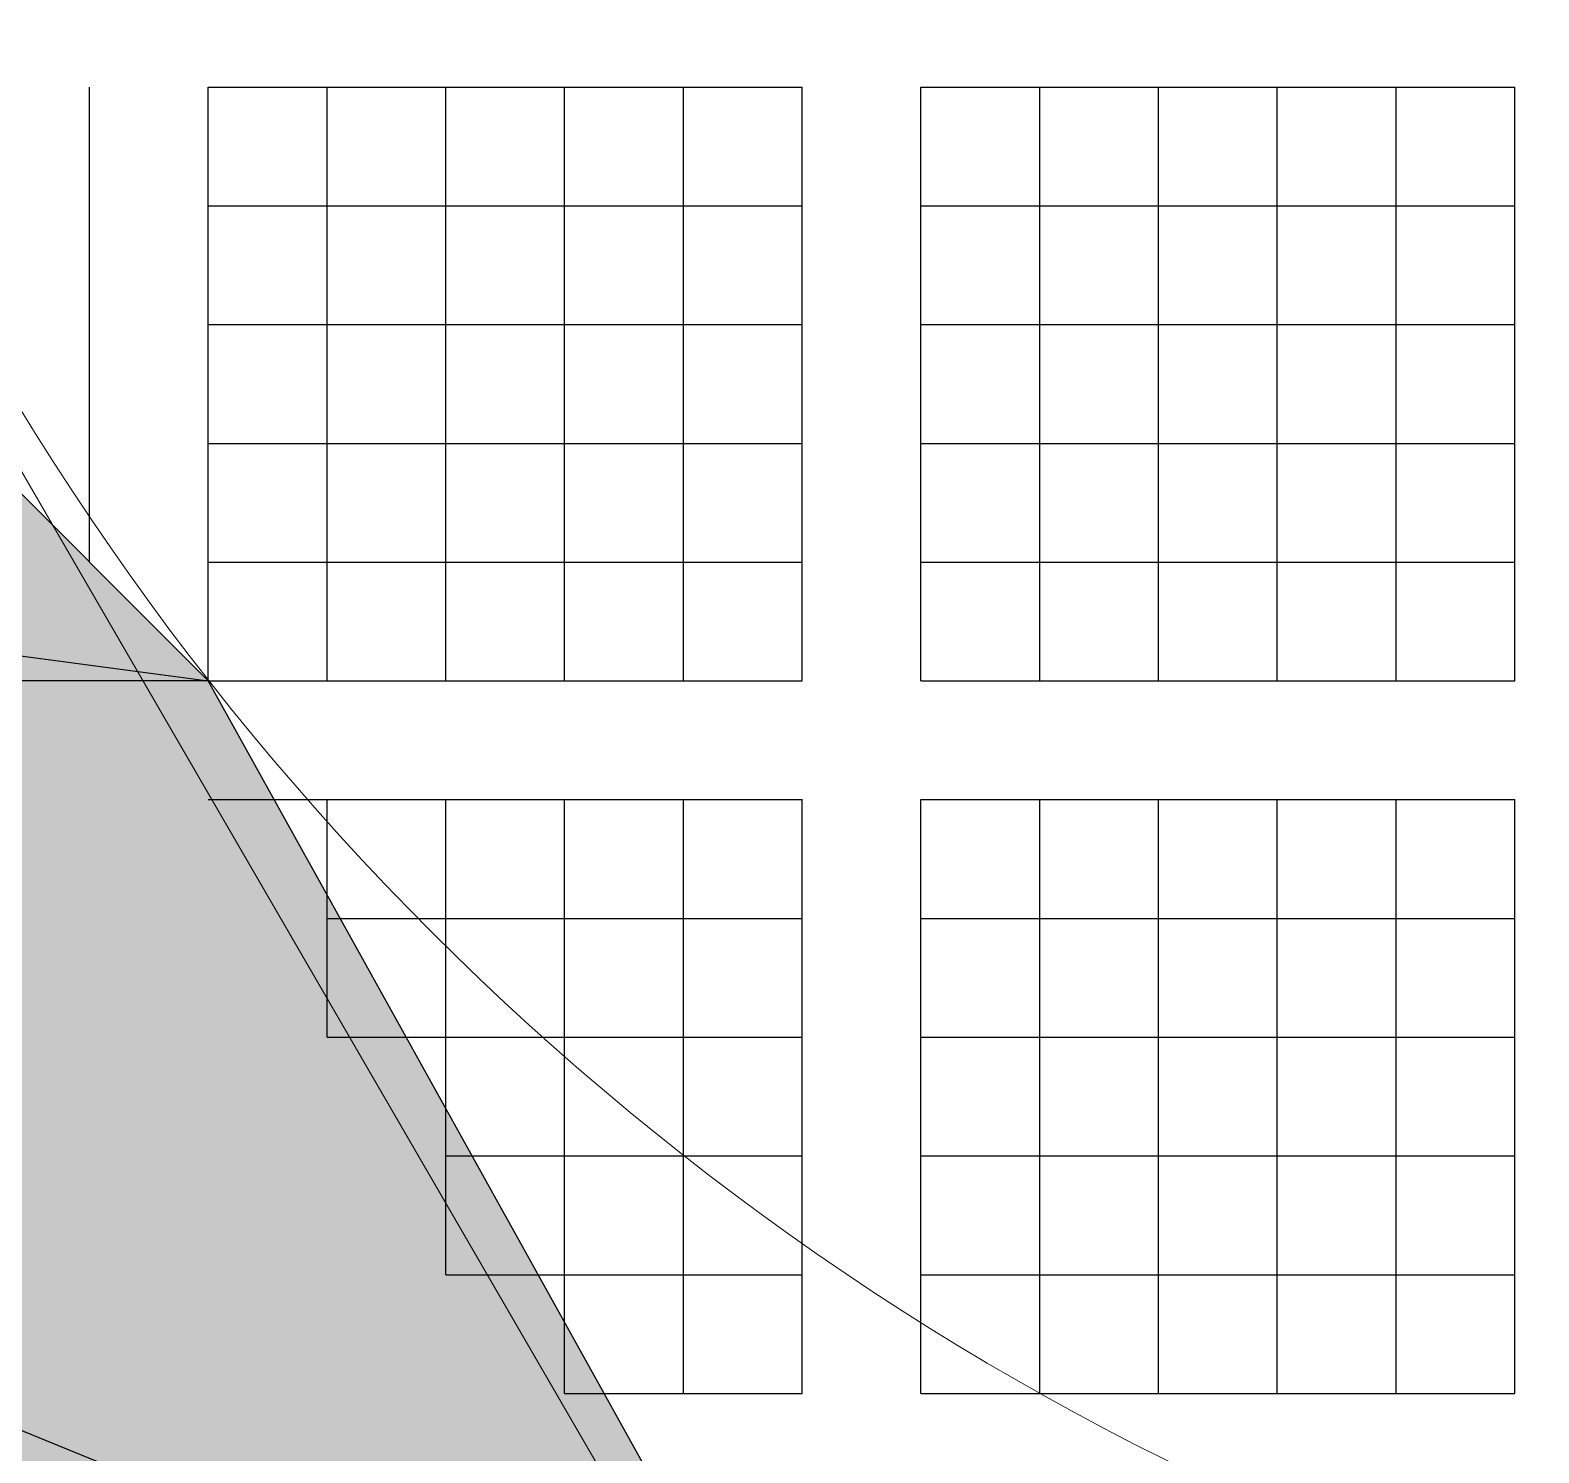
# Model space of a CAD drawing. Header units: millimetres. Extents: x 6 to 745025, y -1528 to 119936.
# Drawn here: x 180.164 to 180.701, y 109.001 to 109.508 of the extents above; entities that cross this region are included whole.
import ezdxf

# ---------------------------------------------------------------- set-up
doc = ezdxf.new("R2010")
doc.units = ezdxf.units.MM
doc.header["$MEASUREMENT"] = 0
doc.layers.get('0').update_dxf_attribs({"linetype": 'CONTINUOUS'})

msp = doc.modelspace()

# ---------------------------------------------------------------- hatches: boundary and pattern name
at = {"true_color": 0x000006}
h = msp.add_hatch(color=0, dxfattribs=at)
h.paths.add_polyline_path([(180.14244, 109.36111), (179.59211, 109.36111), (180.22711, 109.27644)])
h.paths.add_polyline_path([(179.59211, 109.36111), (180.22711, 109.27644), (179.50744, 109.27644)])
h = msp.add_hatch(color=0, dxfattribs=at)
h.paths.add_polyline_path([(180.22711, 109.27644), (179.50744, 109.27644), (180.43877, 108.89544)])
h.paths.add_polyline_path([(179.50744, 109.27644), (180.43877, 108.89544), (179.29577, 108.89544)])

# ---------------------------------------------------------------- linework, layer by layer
at = {"color": 0, "linetype": 'Continuous', "lineweight": 25, "true_color": 0x000001}
for p, q in [((180.18477, 109.48811), (180.18477, 109.48811)), ((180.18477, 109.48811), (180.18477, 109.48811)), ((180.18477, 109.48811), (180.18477, 109.48811)), ((180.18477, 109.48811), (180.18477, 109.48811)), ((180.18477, 109.48811), (180.18477, 109.48811)), ((180.18477, 109.48811), (180.18477, 109.48811)), ((180.18477, 109.48811), (180.18477, 109.48811)), ((180.18477, 109.44578), (180.18477, 109.44578)), ((180.18477, 109.44578), (180.18477, 109.44578)), ((180.18477, 109.44578), (180.18477, 109.44578)), ((180.18477, 109.44578), (180.18477, 109.44578)), ((180.18477, 109.44578), (180.18477, 109.44578)), ((180.18477, 109.44578), (180.18477, 109.44578)), ((180.18477, 109.44578), (180.18477, 109.44578)), ((180.18477, 109.40344), (180.18477, 109.40344)), ((180.18477, 109.40344), (180.18477, 109.40344)), ((180.18477, 109.40344), (180.18477, 109.40344)), ((180.18477, 109.40344), (180.18477, 109.40344)), ((180.18477, 109.40344), (180.18477, 109.40344)), ((180.18477, 109.40344), (180.18477, 109.40344)), ((180.18477, 109.40344), (180.18477, 109.40344)), ((180.18477, 109.36111), (180.18477, 109.36111)), ((180.18477, 109.36111), (180.18477, 109.36111)), ((180.18477, 109.36111), (180.18477, 109.36111)), ((180.18477, 109.36111), (180.18477, 109.36111)), ((180.18477, 109.36111), (180.18477, 109.36111)), ((180.18477, 109.36111), (180.18477, 109.36111)), ((180.18477, 109.36111), (180.18477, 109.36111)), ((180.18477, 109.31878), (180.18477, 109.31878)), ((180.18477, 109.31878), (180.18477, 109.31878)), ((180.18477, 109.31878), (180.18477, 109.31878)), ((180.18477, 109.31878), (180.18477, 109.31878)), ((180.18477, 109.31878), (180.18477, 109.31878)), ((180.18477, 109.31878), (180.18477, 109.31878)), ((180.18477, 109.31878), (180.18477, 109.31878)), ((180.18477, 109.27644), (180.18477, 109.27644)), ((180.18477, 109.27644), (180.18477, 109.27644)), ((180.22711, 109.23411), (180.22711, 109.23411)), ((180.22711, 109.23411), (180.22711, 109.23411)), ((180.22711, 109.23411), (180.22711, 109.23411)), ((180.26944, 109.23411), (180.26944, 109.23411)), ((180.26944, 109.23411), (180.26944, 109.23411)), ((180.26944, 109.23411), (180.26944, 109.23411)), ((180.26944, 109.19178), (180.26944, 109.23411)), ((180.26944, 109.19178), (180.26944, 109.23411)), ((180.26944, 109.19178), (180.26944, 109.23411)), ((180.26944, 109.19178), (180.26944, 109.23411)), ((180.31177, 109.19178), (180.31177, 109.23411)), ((180.31177, 109.19178), (180.31177, 109.23411)), ((180.39644, 109.10711), (180.43877, 109.10711)), ((180.39644, 109.10711), (180.43877, 109.10711)), ((180.39644, 109.10711), (180.43877, 109.10711)), ((180.39644, 109.10711), (180.43877, 109.10711)), ((180.39644, 109.06478), (180.43877, 109.06478)), ((180.39644, 109.06478), (180.43877, 109.06478)), ((180.43877, 109.06478), (180.43877, 109.06478)), ((180.43877, 109.06478), (180.43877, 109.06478)), ((180.43877, 109.06478), (180.43877, 109.06478)), ((180.43877, 109.06478), (180.43877, 109.06478)), ((180.43877, 109.06478), (180.43877, 109.06478))]:
    msp.add_line(p, q, dxfattribs=at)
at = {"color": 0, "linetype": 'Continuous', "lineweight": 25, "true_color": 0x000002}
for p, q in [((180.22711, 109.27644), (180.22711, 109.27644)), ((180.22711, 109.27644), (180.22711, 109.27644)), ((180.22711, 109.27644), (180.22711, 109.27644)), ((180.22711, 109.27644), (180.22711, 109.27644)), ((180.22711, 109.27644), (180.22711, 109.27644)), ((180.22711, 109.27644), (180.22711, 109.27644)), ((180.22711, 109.23411), (180.22711, 109.23411)), ((180.22711, 109.23411), (180.22711, 109.23411)), ((180.22711, 109.23411), (180.22711, 109.23411)), ((180.22711, 109.23411), (180.26944, 109.23411)), ((180.22711, 109.23411), (180.26944, 109.23411)), ((180.22711, 109.23411), (180.26944, 109.23411)), ((180.22711, 109.23411), (180.22711, 109.23411)), ((180.22711, 109.23411), (180.22711, 109.23411)), ((180.22711, 109.23411), (180.22711, 109.23411)), ((180.22711, 109.23411), (180.22711, 109.23411)), ((180.26944, 109.23411), (180.26944, 109.23411)), ((180.26944, 109.19178), (180.26944, 109.23411)), ((180.26944, 109.19178), (180.26944, 109.23411)), ((180.26944, 109.19178), (180.26944, 109.23411)), ((180.26944, 109.19178), (180.26944, 109.19178)), ((180.26944, 109.19178), (180.26944, 109.19178)), ((180.26944, 109.19178), (180.26944, 109.19178)), ((180.26944, 109.19178), (180.26944, 109.19178)), ((180.26944, 109.19178), (180.31177, 109.19178)), ((180.26944, 109.19178), (180.31177, 109.19178)), ((180.26944, 109.19178), (180.31177, 109.19178)), ((180.26944, 109.19178), (180.26944, 109.19178)), ((180.26944, 109.14944), (180.26944, 109.19178)), ((180.26944, 109.14944), (180.26944, 109.19178)), ((180.26944, 109.14944), (180.26944, 109.19178)), ((180.31177, 109.14944), (180.31177, 109.19178)), ((180.26944, 109.14944), (180.31177, 109.14944)), ((180.26944, 109.14944), (180.31177, 109.14944)), ((180.26944, 109.14944), (180.31177, 109.14944)), ((180.26944, 109.14944), (180.31177, 109.14944)), ((180.31177, 109.14944), (180.35411, 109.14944)), ((180.31177, 109.14944), (180.35411, 109.14944)), ((180.31177, 109.10711), (180.31177, 109.14944)), ((180.31177, 109.10711), (180.31177, 109.14944)), ((180.31177, 109.10711), (180.31177, 109.14944)), ((180.31177, 109.10711), (180.35411, 109.10711)), ((180.31177, 109.10711), (180.35411, 109.10711)), ((180.31177, 109.10711), (180.35411, 109.10711)), ((180.39644, 109.02244), (180.39644, 109.06478)), ((180.39644, 109.02244), (180.39644, 109.06478)), ((180.43877, 109.02244), (180.43877, 109.06478)), ((180.43877, 109.02244), (180.43877, 109.06478)), ((180.43877, 109.02244), (180.43877, 109.06478)), ((180.43877, 109.02244), (180.43877, 109.06478)), ((180.43877, 109.02244), (180.43877, 109.06478)), ((180.43877, 109.02244), (180.43877, 109.06478)), ((180.43877, 109.02244), (180.43877, 109.06478)), ((180.48111, 109.02244), (180.48111, 109.06478)), ((180.48111, 109.02244), (180.48111, 109.02244)), ((180.48111, 109.02244), (180.48111, 109.02244)), ((180.48111, 109.02244), (180.48111, 109.02244)), ((180.48111, 109.02244), (180.48111, 109.02244)), ((180.48111, 109.02244), (180.52344, 109.02244)), ((180.48111, 109.02244), (180.52344, 109.02244)), ((180.48111, 109.02244), (180.52344, 109.02244)), ((180.48111, 109.02244), (180.52344, 109.02244)), ((180.48111, 109.02244), (180.48111, 109.02244)), ((180.48111, 109.02244), (180.48111, 109.02244)), ((180.48111, 109.02244), (180.48111, 109.02244)), ((180.48111, 109.02244), (180.48111, 109.02244)), ((180.48111, 109.02244), (180.48111, 109.02244)), ((180.48111, 109.02244), (180.48111, 109.02244)), ((180.48111, 109.02244), (180.48111, 109.02244)), ((180.52344, 109.02244), (180.52344, 109.02244)), ((180.52344, 109.02244), (180.52344, 109.02244)), ((180.52344, 109.02244), (180.52344, 109.02244)), ((180.52344, 109.02244), (180.52344, 109.02244)), ((180.52344, 109.02244), (180.52344, 109.02244)), ((180.52344, 109.02244), (180.52344, 109.02244))]:
    msp.add_line(p, q, dxfattribs=at)
at = {"color": 0, "linetype": 'Continuous', "lineweight": 18, "true_color": 0x000003}
msp.add_lwpolyline([(180.98911, 107.87944), (182.68244, 110.84278), (179.29577, 110.84278), (180.98911, 107.92178)], dxfattribs=at)
at = {"color": 0, "linetype": 'Continuous', "lineweight": 25, "true_color": 0x000001}
for points in [[(180.18477, 109.36111), (180.18477, 109.40344), (180.18477, 109.44578), (180.18477, 109.48811)], [(180.18477, 109.36111), (180.18477, 109.40344), (180.18477, 109.44578), (180.18477, 109.48811)], [(180.18477, 109.31878), (180.18477, 109.36111), (180.18477, 109.40344), (180.18477, 109.44578), (180.18477, 109.48811)], [(180.18477, 109.31878), (180.18477, 109.36111), (180.18477, 109.40344), (180.18477, 109.44578), (180.18477, 109.48811)], [(180.18477, 109.31878), (180.18477, 109.36111), (180.18477, 109.40344), (180.18477, 109.44578), (180.18477, 109.48811)], [(180.18477, 109.31878), (180.18477, 109.36111), (180.18477, 109.40344), (180.18477, 109.44578), (180.18477, 109.48811)], [(180.18477, 109.31878), (180.18477, 109.36111), (180.18477, 109.40344), (180.18477, 109.44578), (180.18477, 109.48811)], [(180.22711, 109.48811), (180.26944, 109.48811), (180.31177, 109.48811), (180.35411, 109.48811), (180.39644, 109.48811), (180.43877, 109.48811)], [(180.22711, 109.48811), (180.26944, 109.48811), (180.31177, 109.48811), (180.35411, 109.48811), (180.39644, 109.48811), (180.43877, 109.48811)], [(180.22711, 109.48811), (180.26944, 109.48811), (180.31177, 109.48811), (180.35411, 109.48811), (180.39644, 109.48811), (180.43877, 109.48811)], [(180.22711, 109.48811), (180.26944, 109.48811), (180.31177, 109.48811), (180.35411, 109.48811), (180.39644, 109.48811), (180.43877, 109.48811)], [(180.22711, 109.48811), (180.26944, 109.48811), (180.31177, 109.48811), (180.35411, 109.48811), (180.39644, 109.48811), (180.43877, 109.48811)], [(180.22711, 109.48811), (180.26944, 109.48811), (180.31177, 109.48811), (180.35411, 109.48811), (180.39644, 109.48811), (180.43877, 109.48811)], [(180.22711, 109.48811), (180.26944, 109.48811), (180.31177, 109.48811), (180.35411, 109.48811), (180.39644, 109.48811), (180.43877, 109.48811)], [(180.22711, 109.27644), (180.22711, 109.31878), (180.22711, 109.36111), (180.22711, 109.40344), (180.22711, 109.44578), (180.22711, 109.48811)], [(180.22711, 109.27644), (180.22711, 109.31878), (180.22711, 109.36111), (180.22711, 109.40344), (180.22711, 109.44578), (180.22711, 109.48811)], [(180.22711, 109.27644), (180.22711, 109.31878), (180.22711, 109.36111), (180.22711, 109.40344), (180.22711, 109.44578), (180.22711, 109.48811)], [(180.22711, 109.27644), (180.22711, 109.31878), (180.22711, 109.36111), (180.22711, 109.40344), (180.22711, 109.44578), (180.22711, 109.48811)], [(180.22711, 109.27644), (180.22711, 109.31878), (180.22711, 109.36111), (180.22711, 109.40344), (180.22711, 109.44578), (180.22711, 109.48811)], [(180.22711, 109.27644), (180.22711, 109.31878), (180.22711, 109.36111), (180.22711, 109.40344), (180.22711, 109.44578), (180.22711, 109.48811)], [(180.22711, 109.27644), (180.22711, 109.31878), (180.22711, 109.36111), (180.22711, 109.40344), (180.22711, 109.44578), (180.22711, 109.48811)], [(180.22711, 109.27644), (180.22711, 109.31878), (180.22711, 109.36111), (180.22711, 109.40344), (180.22711, 109.44578), (180.22711, 109.48811)], [(180.26944, 109.27644), (180.26944, 109.31878), (180.26944, 109.36111), (180.26944, 109.40344), (180.26944, 109.44578), (180.26944, 109.48811)], [(180.26944, 109.27644), (180.26944, 109.31878), (180.26944, 109.36111), (180.26944, 109.40344), (180.26944, 109.44578), (180.26944, 109.48811)], [(180.26944, 109.27644), (180.26944, 109.31878), (180.26944, 109.36111), (180.26944, 109.40344), (180.26944, 109.44578), (180.26944, 109.48811)], [(180.26944, 109.27644), (180.26944, 109.31878), (180.26944, 109.36111), (180.26944, 109.40344), (180.26944, 109.44578), (180.26944, 109.48811)], [(180.26944, 109.27644), (180.26944, 109.31878), (180.26944, 109.36111), (180.26944, 109.40344), (180.26944, 109.44578), (180.26944, 109.48811)], [(180.26944, 109.27644), (180.26944, 109.31878), (180.26944, 109.36111), (180.26944, 109.40344), (180.26944, 109.44578), (180.26944, 109.48811)], [(180.26944, 109.27644), (180.26944, 109.31878), (180.26944, 109.36111), (180.26944, 109.40344), (180.26944, 109.44578), (180.26944, 109.48811)], [(180.31177, 109.27644), (180.31177, 109.31878), (180.31177, 109.36111), (180.31177, 109.40344), (180.31177, 109.44578), (180.31177, 109.48811)], [(180.31177, 109.27644), (180.31177, 109.31878), (180.31177, 109.36111), (180.31177, 109.40344), (180.31177, 109.44578), (180.31177, 109.48811)], [(180.31177, 109.27644), (180.31177, 109.31878), (180.31177, 109.36111), (180.31177, 109.40344), (180.31177, 109.44578), (180.31177, 109.48811)], [(180.31177, 109.27644), (180.31177, 109.31878), (180.31177, 109.36111), (180.31177, 109.40344), (180.31177, 109.44578), (180.31177, 109.48811)], [(180.31177, 109.27644), (180.31177, 109.31878), (180.31177, 109.36111), (180.31177, 109.40344), (180.31177, 109.44578), (180.31177, 109.48811)], [(180.31177, 109.27644), (180.31177, 109.31878), (180.31177, 109.36111), (180.31177, 109.40344), (180.31177, 109.44578), (180.31177, 109.48811)], [(180.31177, 109.27644), (180.31177, 109.31878), (180.31177, 109.36111), (180.31177, 109.40344), (180.31177, 109.44578), (180.31177, 109.48811)], [(180.35411, 109.27644), (180.35411, 109.31878), (180.35411, 109.36111), (180.35411, 109.40344), (180.35411, 109.44578), (180.35411, 109.48811)], [(180.35411, 109.27644), (180.35411, 109.31878), (180.35411, 109.36111), (180.35411, 109.40344), (180.35411, 109.44578), (180.35411, 109.48811)], [(180.35411, 109.27644), (180.35411, 109.31878), (180.35411, 109.36111), (180.35411, 109.40344), (180.35411, 109.44578), (180.35411, 109.48811)], [(180.35411, 109.27644), (180.35411, 109.31878), (180.35411, 109.36111), (180.35411, 109.40344), (180.35411, 109.44578), (180.35411, 109.48811)], [(180.35411, 109.27644), (180.35411, 109.31878), (180.35411, 109.36111), (180.35411, 109.40344), (180.35411, 109.44578), (180.35411, 109.48811)], [(180.35411, 109.27644), (180.35411, 109.31878), (180.35411, 109.36111), (180.35411, 109.40344), (180.35411, 109.44578), (180.35411, 109.48811)], [(180.35411, 109.27644), (180.35411, 109.31878), (180.35411, 109.36111), (180.35411, 109.40344), (180.35411, 109.44578), (180.35411, 109.48811)], [(180.39644, 109.27644), (180.39644, 109.31878), (180.39644, 109.36111), (180.39644, 109.40344), (180.39644, 109.44578), (180.39644, 109.48811)], [(180.39644, 109.27644), (180.39644, 109.31878), (180.39644, 109.36111), (180.39644, 109.40344), (180.39644, 109.44578), (180.39644, 109.48811)], [(180.39644, 109.27644), (180.39644, 109.31878), (180.39644, 109.36111), (180.39644, 109.40344), (180.39644, 109.44578), (180.39644, 109.48811)], [(180.39644, 109.27644), (180.39644, 109.31878), (180.39644, 109.36111), (180.39644, 109.40344), (180.39644, 109.44578), (180.39644, 109.48811)], [(180.39644, 109.27644), (180.39644, 109.31878), (180.39644, 109.36111), (180.39644, 109.40344), (180.39644, 109.44578), (180.39644, 109.48811)], [(180.39644, 109.27644), (180.39644, 109.31878), (180.39644, 109.36111), (180.39644, 109.40344), (180.39644, 109.44578), (180.39644, 109.48811)], [(180.39644, 109.27644), (180.39644, 109.31878), (180.39644, 109.36111), (180.39644, 109.40344), (180.39644, 109.44578), (180.39644, 109.48811)], [(180.43877, 109.27644), (180.43877, 109.31878), (180.43877, 109.36111), (180.43877, 109.40344), (180.43877, 109.44578), (180.43877, 109.48811)], [(180.43877, 109.27644), (180.43877, 109.31878), (180.43877, 109.36111), (180.43877, 109.40344), (180.43877, 109.44578), (180.43877, 109.48811)], [(180.43877, 109.27644), (180.43877, 109.31878), (180.43877, 109.36111), (180.43877, 109.40344), (180.43877, 109.44578), (180.43877, 109.48811)], [(180.43877, 109.27644), (180.43877, 109.31878), (180.43877, 109.36111), (180.43877, 109.40344), (180.43877, 109.44578), (180.43877, 109.48811)], [(180.43877, 109.27644), (180.43877, 109.31878), (180.43877, 109.36111), (180.43877, 109.40344), (180.43877, 109.44578), (180.43877, 109.48811)], [(180.43877, 109.27644), (180.43877, 109.31878), (180.43877, 109.36111), (180.43877, 109.40344), (180.43877, 109.44578), (180.43877, 109.48811)], [(180.43877, 109.27644), (180.43877, 109.31878), (180.43877, 109.36111), (180.43877, 109.40344), (180.43877, 109.44578), (180.43877, 109.48811)], [(180.48111, 109.48811), (180.52344, 109.48811), (180.56577, 109.48811), (180.60811, 109.48811), (180.65044, 109.48811), (180.69277, 109.48811)], [(180.48111, 109.48811), (180.52344, 109.48811), (180.56577, 109.48811), (180.60811, 109.48811), (180.65044, 109.48811), (180.69277, 109.48811)], [(180.48111, 109.48811), (180.52344, 109.48811), (180.56577, 109.48811), (180.60811, 109.48811), (180.65044, 109.48811), (180.69277, 109.48811)], [(180.48111, 109.48811), (180.52344, 109.48811), (180.56577, 109.48811), (180.60811, 109.48811), (180.65044, 109.48811), (180.69277, 109.48811)], [(180.48111, 109.48811), (180.52344, 109.48811), (180.56577, 109.48811), (180.60811, 109.48811), (180.65044, 109.48811), (180.69277, 109.48811)], [(180.48111, 109.48811), (180.52344, 109.48811), (180.56577, 109.48811), (180.60811, 109.48811), (180.65044, 109.48811), (180.69277, 109.48811)], [(180.48111, 109.48811), (180.52344, 109.48811), (180.56577, 109.48811), (180.60811, 109.48811), (180.65044, 109.48811), (180.69277, 109.48811)], [(180.48111, 109.27644), (180.48111, 109.31878), (180.48111, 109.36111), (180.48111, 109.40344), (180.48111, 109.44578), (180.48111, 109.48811)], [(180.48111, 109.27644), (180.48111, 109.31878), (180.48111, 109.36111), (180.48111, 109.40344), (180.48111, 109.44578), (180.48111, 109.48811)], [(180.48111, 109.27644), (180.48111, 109.31878), (180.48111, 109.36111), (180.48111, 109.40344), (180.48111, 109.44578), (180.48111, 109.48811)], [(180.48111, 109.27644), (180.48111, 109.31878), (180.48111, 109.36111), (180.48111, 109.40344), (180.48111, 109.44578), (180.48111, 109.48811)], [(180.48111, 109.27644), (180.48111, 109.31878), (180.48111, 109.36111), (180.48111, 109.40344), (180.48111, 109.44578), (180.48111, 109.48811)], [(180.48111, 109.27644), (180.48111, 109.31878), (180.48111, 109.36111), (180.48111, 109.40344), (180.48111, 109.44578), (180.48111, 109.48811)], [(180.48111, 109.27644), (180.48111, 109.31878), (180.48111, 109.36111), (180.48111, 109.40344), (180.48111, 109.44578), (180.48111, 109.48811)], [(180.48111, 109.27644), (180.48111, 109.31878), (180.48111, 109.36111), (180.48111, 109.40344), (180.48111, 109.44578), (180.48111, 109.48811)], [(180.52344, 109.27644), (180.52344, 109.31878), (180.52344, 109.36111), (180.52344, 109.40344), (180.52344, 109.44578), (180.52344, 109.48811)], [(180.52344, 109.27644), (180.52344, 109.31878), (180.52344, 109.36111), (180.52344, 109.40344), (180.52344, 109.44578), (180.52344, 109.48811)], [(180.52344, 109.27644), (180.52344, 109.31878), (180.52344, 109.36111), (180.52344, 109.40344), (180.52344, 109.44578), (180.52344, 109.48811)], [(180.52344, 109.27644), (180.52344, 109.31878), (180.52344, 109.36111), (180.52344, 109.40344), (180.52344, 109.44578), (180.52344, 109.48811)], [(180.52344, 109.27644), (180.52344, 109.31878), (180.52344, 109.36111), (180.52344, 109.40344), (180.52344, 109.44578), (180.52344, 109.48811)], [(180.52344, 109.27644), (180.52344, 109.31878), (180.52344, 109.36111), (180.52344, 109.40344), (180.52344, 109.44578), (180.52344, 109.48811)], [(180.52344, 109.27644), (180.52344, 109.31878), (180.52344, 109.36111), (180.52344, 109.40344), (180.52344, 109.44578), (180.52344, 109.48811)], [(180.56577, 109.27644), (180.56577, 109.31878), (180.56577, 109.36111), (180.56577, 109.40344), (180.56577, 109.44578), (180.56577, 109.48811)], [(180.56577, 109.27644), (180.56577, 109.31878), (180.56577, 109.36111), (180.56577, 109.40344), (180.56577, 109.44578), (180.56577, 109.48811)], [(180.56577, 109.27644), (180.56577, 109.31878), (180.56577, 109.36111), (180.56577, 109.40344), (180.56577, 109.44578), (180.56577, 109.48811)], [(180.56577, 109.27644), (180.56577, 109.31878), (180.56577, 109.36111), (180.56577, 109.40344), (180.56577, 109.44578), (180.56577, 109.48811)], [(180.56577, 109.27644), (180.56577, 109.31878), (180.56577, 109.36111), (180.56577, 109.40344), (180.56577, 109.44578), (180.56577, 109.48811)], [(180.56577, 109.27644), (180.56577, 109.31878), (180.56577, 109.36111), (180.56577, 109.40344), (180.56577, 109.44578), (180.56577, 109.48811)], [(180.56577, 109.27644), (180.56577, 109.31878), (180.56577, 109.36111), (180.56577, 109.40344), (180.56577, 109.44578), (180.56577, 109.48811)], [(180.60811, 109.27644), (180.60811, 109.31878), (180.60811, 109.36111), (180.60811, 109.40344), (180.60811, 109.44578), (180.60811, 109.48811)], [(180.60811, 109.27644), (180.60811, 109.31878), (180.60811, 109.36111), (180.60811, 109.40344), (180.60811, 109.44578), (180.60811, 109.48811)], [(180.60811, 109.27644), (180.60811, 109.31878), (180.60811, 109.36111), (180.60811, 109.40344), (180.60811, 109.44578), (180.60811, 109.48811)], [(180.60811, 109.27644), (180.60811, 109.31878), (180.60811, 109.36111), (180.60811, 109.40344), (180.60811, 109.44578), (180.60811, 109.48811)], [(180.60811, 109.27644), (180.60811, 109.31878), (180.60811, 109.36111), (180.60811, 109.40344), (180.60811, 109.44578), (180.60811, 109.48811)], [(180.60811, 109.27644), (180.60811, 109.31878), (180.60811, 109.36111), (180.60811, 109.40344), (180.60811, 109.44578), (180.60811, 109.48811)], [(180.60811, 109.27644), (180.60811, 109.31878), (180.60811, 109.36111), (180.60811, 109.40344), (180.60811, 109.44578), (180.60811, 109.48811)], [(180.65044, 109.27644), (180.65044, 109.31878), (180.65044, 109.36111), (180.65044, 109.40344), (180.65044, 109.44578), (180.65044, 109.48811)], [(180.65044, 109.27644), (180.65044, 109.31878), (180.65044, 109.36111), (180.65044, 109.40344), (180.65044, 109.44578), (180.65044, 109.48811)], [(180.65044, 109.27644), (180.65044, 109.31878), (180.65044, 109.36111), (180.65044, 109.40344), (180.65044, 109.44578), (180.65044, 109.48811)], [(180.65044, 109.27644), (180.65044, 109.31878), (180.65044, 109.36111), (180.65044, 109.40344), (180.65044, 109.44578), (180.65044, 109.48811)], [(180.65044, 109.27644), (180.65044, 109.31878), (180.65044, 109.36111), (180.65044, 109.40344), (180.65044, 109.44578), (180.65044, 109.48811)], [(180.65044, 109.27644), (180.65044, 109.31878), (180.65044, 109.36111), (180.65044, 109.40344), (180.65044, 109.44578), (180.65044, 109.48811)], [(180.65044, 109.27644), (180.65044, 109.31878), (180.65044, 109.36111), (180.65044, 109.40344), (180.65044, 109.44578), (180.65044, 109.48811)], [(180.69277, 109.27644), (180.69277, 109.31878), (180.69277, 109.36111), (180.69277, 109.40344), (180.69277, 109.44578), (180.69277, 109.48811)], [(180.69277, 109.27644), (180.69277, 109.31878), (180.69277, 109.36111), (180.69277, 109.40344), (180.69277, 109.44578), (180.69277, 109.48811)], [(180.69277, 109.27644), (180.69277, 109.31878), (180.69277, 109.36111), (180.69277, 109.40344), (180.69277, 109.44578), (180.69277, 109.48811)], [(180.69277, 109.27644), (180.69277, 109.31878), (180.69277, 109.36111), (180.69277, 109.40344), (180.69277, 109.44578), (180.69277, 109.48811)], [(180.69277, 109.27644), (180.69277, 109.31878), (180.69277, 109.36111), (180.69277, 109.40344), (180.69277, 109.44578), (180.69277, 109.48811)], [(180.69277, 109.27644), (180.69277, 109.31878), (180.69277, 109.36111), (180.69277, 109.40344), (180.69277, 109.44578), (180.69277, 109.48811)], [(180.69277, 109.27644), (180.69277, 109.31878), (180.69277, 109.36111), (180.69277, 109.40344), (180.69277, 109.44578), (180.69277, 109.48811)], [(180.22711, 109.44578), (180.26944, 109.44578), (180.31177, 109.44578), (180.35411, 109.44578), (180.39644, 109.44578), (180.43877, 109.44578)], [(180.22711, 109.44578), (180.26944, 109.44578), (180.31177, 109.44578), (180.35411, 109.44578), (180.39644, 109.44578), (180.43877, 109.44578)], [(180.22711, 109.44578), (180.26944, 109.44578), (180.31177, 109.44578), (180.35411, 109.44578), (180.39644, 109.44578), (180.43877, 109.44578)], [(180.22711, 109.44578), (180.26944, 109.44578), (180.31177, 109.44578), (180.35411, 109.44578), (180.39644, 109.44578), (180.43877, 109.44578)], [(180.22711, 109.44578), (180.26944, 109.44578), (180.31177, 109.44578), (180.35411, 109.44578), (180.39644, 109.44578), (180.43877, 109.44578)], [(180.22711, 109.44578), (180.26944, 109.44578), (180.31177, 109.44578), (180.35411, 109.44578), (180.39644, 109.44578), (180.43877, 109.44578)], [(180.22711, 109.44578), (180.26944, 109.44578), (180.31177, 109.44578), (180.35411, 109.44578), (180.39644, 109.44578), (180.43877, 109.44578)], [(180.48111, 109.44578), (180.52344, 109.44578), (180.56577, 109.44578), (180.60811, 109.44578), (180.65044, 109.44578), (180.69277, 109.44578)], [(180.48111, 109.44578), (180.52344, 109.44578), (180.56577, 109.44578), (180.60811, 109.44578), (180.65044, 109.44578), (180.69277, 109.44578)], [(180.48111, 109.44578), (180.52344, 109.44578), (180.56577, 109.44578), (180.60811, 109.44578), (180.65044, 109.44578), (180.69277, 109.44578)], [(180.48111, 109.44578), (180.52344, 109.44578), (180.56577, 109.44578), (180.60811, 109.44578), (180.65044, 109.44578), (180.69277, 109.44578)], [(180.48111, 109.44578), (180.52344, 109.44578), (180.56577, 109.44578), (180.60811, 109.44578), (180.65044, 109.44578), (180.69277, 109.44578)], [(180.48111, 109.44578), (180.52344, 109.44578), (180.56577, 109.44578), (180.60811, 109.44578), (180.65044, 109.44578), (180.69277, 109.44578)], [(180.48111, 109.44578), (180.52344, 109.44578), (180.56577, 109.44578), (180.60811, 109.44578), (180.65044, 109.44578), (180.69277, 109.44578)], [(180.22711, 109.40344), (180.26944, 109.40344), (180.31177, 109.40344), (180.35411, 109.40344), (180.39644, 109.40344), (180.43877, 109.40344)], [(180.22711, 109.40344), (180.26944, 109.40344), (180.31177, 109.40344), (180.35411, 109.40344), (180.39644, 109.40344), (180.43877, 109.40344)], [(180.22711, 109.40344), (180.26944, 109.40344), (180.31177, 109.40344), (180.35411, 109.40344), (180.39644, 109.40344), (180.43877, 109.40344)], [(180.22711, 109.40344), (180.26944, 109.40344), (180.31177, 109.40344), (180.35411, 109.40344), (180.39644, 109.40344), (180.43877, 109.40344)], [(180.22711, 109.40344), (180.26944, 109.40344), (180.31177, 109.40344), (180.35411, 109.40344), (180.39644, 109.40344), (180.43877, 109.40344)], [(180.22711, 109.40344), (180.26944, 109.40344), (180.31177, 109.40344), (180.35411, 109.40344), (180.39644, 109.40344), (180.43877, 109.40344)], [(180.22711, 109.40344), (180.26944, 109.40344), (180.31177, 109.40344), (180.35411, 109.40344), (180.39644, 109.40344), (180.43877, 109.40344)], [(180.48111, 109.40344), (180.52344, 109.40344), (180.56577, 109.40344), (180.60811, 109.40344), (180.65044, 109.40344), (180.69277, 109.40344)], [(180.48111, 109.40344), (180.52344, 109.40344), (180.56577, 109.40344), (180.60811, 109.40344), (180.65044, 109.40344), (180.69277, 109.40344)], [(180.48111, 109.40344), (180.52344, 109.40344), (180.56577, 109.40344), (180.60811, 109.40344), (180.65044, 109.40344), (180.69277, 109.40344)], [(180.48111, 109.40344), (180.52344, 109.40344), (180.56577, 109.40344), (180.60811, 109.40344), (180.65044, 109.40344), (180.69277, 109.40344)], [(180.48111, 109.40344), (180.52344, 109.40344), (180.56577, 109.40344), (180.60811, 109.40344), (180.65044, 109.40344), (180.69277, 109.40344)], [(180.48111, 109.40344), (180.52344, 109.40344), (180.56577, 109.40344), (180.60811, 109.40344), (180.65044, 109.40344), (180.69277, 109.40344)], [(180.48111, 109.40344), (180.52344, 109.40344), (180.56577, 109.40344), (180.60811, 109.40344), (180.65044, 109.40344), (180.69277, 109.40344)], [(180.22711, 109.36111), (180.26944, 109.36111), (180.31177, 109.36111), (180.35411, 109.36111), (180.39644, 109.36111), (180.43877, 109.36111)], [(180.22711, 109.36111), (180.26944, 109.36111), (180.31177, 109.36111), (180.35411, 109.36111), (180.39644, 109.36111), (180.43877, 109.36111)], [(180.22711, 109.36111), (180.26944, 109.36111), (180.31177, 109.36111), (180.35411, 109.36111), (180.39644, 109.36111), (180.43877, 109.36111)], [(180.22711, 109.36111), (180.26944, 109.36111), (180.31177, 109.36111), (180.35411, 109.36111), (180.39644, 109.36111), (180.43877, 109.36111)], [(180.22711, 109.36111), (180.26944, 109.36111), (180.31177, 109.36111), (180.35411, 109.36111), (180.39644, 109.36111), (180.43877, 109.36111)], [(180.22711, 109.36111), (180.26944, 109.36111), (180.31177, 109.36111), (180.35411, 109.36111), (180.39644, 109.36111), (180.43877, 109.36111)], [(180.22711, 109.36111), (180.26944, 109.36111), (180.31177, 109.36111), (180.35411, 109.36111), (180.39644, 109.36111), (180.43877, 109.36111)], [(180.48111, 109.36111), (180.52344, 109.36111), (180.56577, 109.36111), (180.60811, 109.36111), (180.65044, 109.36111), (180.69277, 109.36111)], [(180.48111, 109.36111), (180.52344, 109.36111), (180.56577, 109.36111), (180.60811, 109.36111), (180.65044, 109.36111), (180.69277, 109.36111)], [(180.48111, 109.36111), (180.52344, 109.36111), (180.56577, 109.36111), (180.60811, 109.36111), (180.65044, 109.36111), (180.69277, 109.36111)], [(180.48111, 109.36111), (180.52344, 109.36111), (180.56577, 109.36111), (180.60811, 109.36111), (180.65044, 109.36111), (180.69277, 109.36111)], [(180.48111, 109.36111), (180.52344, 109.36111), (180.56577, 109.36111), (180.60811, 109.36111), (180.65044, 109.36111), (180.69277, 109.36111)], [(180.48111, 109.36111), (180.52344, 109.36111), (180.56577, 109.36111), (180.60811, 109.36111), (180.65044, 109.36111), (180.69277, 109.36111)], [(180.48111, 109.36111), (180.52344, 109.36111), (180.56577, 109.36111), (180.60811, 109.36111), (180.65044, 109.36111), (180.69277, 109.36111)], [(180.22711, 109.31878), (180.26944, 109.31878), (180.31177, 109.31878), (180.35411, 109.31878), (180.39644, 109.31878), (180.43877, 109.31878)], [(180.22711, 109.31878), (180.26944, 109.31878), (180.31177, 109.31878), (180.35411, 109.31878), (180.39644, 109.31878), (180.43877, 109.31878)], [(180.22711, 109.31878), (180.26944, 109.31878), (180.31177, 109.31878), (180.35411, 109.31878), (180.39644, 109.31878), (180.43877, 109.31878)], [(180.22711, 109.31878), (180.26944, 109.31878), (180.31177, 109.31878), (180.35411, 109.31878), (180.39644, 109.31878), (180.43877, 109.31878)], [(180.22711, 109.31878), (180.26944, 109.31878), (180.31177, 109.31878), (180.35411, 109.31878), (180.39644, 109.31878), (180.43877, 109.31878)], [(180.22711, 109.31878), (180.26944, 109.31878), (180.31177, 109.31878), (180.35411, 109.31878), (180.39644, 109.31878), (180.43877, 109.31878)], [(180.22711, 109.31878), (180.26944, 109.31878), (180.31177, 109.31878), (180.35411, 109.31878), (180.39644, 109.31878), (180.43877, 109.31878)], [(180.48111, 109.31878), (180.52344, 109.31878), (180.56577, 109.31878), (180.60811, 109.31878), (180.65044, 109.31878), (180.69277, 109.31878)], [(180.48111, 109.31878), (180.52344, 109.31878), (180.56577, 109.31878), (180.60811, 109.31878), (180.65044, 109.31878), (180.69277, 109.31878)], [(180.48111, 109.31878), (180.52344, 109.31878), (180.56577, 109.31878), (180.60811, 109.31878), (180.65044, 109.31878), (180.69277, 109.31878)], [(180.48111, 109.31878), (180.52344, 109.31878), (180.56577, 109.31878), (180.60811, 109.31878), (180.65044, 109.31878), (180.69277, 109.31878)], [(180.48111, 109.31878), (180.52344, 109.31878), (180.56577, 109.31878), (180.60811, 109.31878), (180.65044, 109.31878), (180.69277, 109.31878)], [(180.48111, 109.31878), (180.52344, 109.31878), (180.56577, 109.31878), (180.60811, 109.31878), (180.65044, 109.31878), (180.69277, 109.31878)], [(180.48111, 109.31878), (180.52344, 109.31878), (180.56577, 109.31878), (180.60811, 109.31878), (180.65044, 109.31878), (180.69277, 109.31878)], [(180.22711, 109.27644), (180.26944, 109.27644), (180.31177, 109.27644), (180.35411, 109.27644), (180.39644, 109.27644), (180.43877, 109.27644)], [(180.22711, 109.27644), (180.26944, 109.27644), (180.31177, 109.27644), (180.35411, 109.27644), (180.39644, 109.27644), (180.43877, 109.27644)], [(180.22711, 109.27644), (180.26944, 109.27644), (180.31177, 109.27644), (180.35411, 109.27644), (180.39644, 109.27644), (180.43877, 109.27644)], [(180.22711, 109.27644), (180.26944, 109.27644), (180.31177, 109.27644), (180.35411, 109.27644), (180.39644, 109.27644), (180.43877, 109.27644)], [(180.22711, 109.27644), (180.26944, 109.27644), (180.31177, 109.27644), (180.35411, 109.27644), (180.39644, 109.27644), (180.43877, 109.27644)], [(180.22711, 109.27644), (180.26944, 109.27644), (180.31177, 109.27644), (180.35411, 109.27644), (180.39644, 109.27644), (180.43877, 109.27644)], [(180.22711, 109.27644), (180.26944, 109.27644), (180.31177, 109.27644), (180.35411, 109.27644), (180.39644, 109.27644), (180.43877, 109.27644)], [(180.22711, 109.27644), (180.26944, 109.27644), (180.31177, 109.27644), (180.35411, 109.27644), (180.39644, 109.27644), (180.43877, 109.27644)], [(180.48111, 109.27644), (180.52344, 109.27644), (180.56577, 109.27644), (180.60811, 109.27644), (180.65044, 109.27644), (180.69277, 109.27644)], [(180.48111, 109.27644), (180.52344, 109.27644), (180.56577, 109.27644), (180.60811, 109.27644), (180.65044, 109.27644), (180.69277, 109.27644)], [(180.48111, 109.27644), (180.52344, 109.27644), (180.56577, 109.27644), (180.60811, 109.27644), (180.65044, 109.27644), (180.69277, 109.27644)], [(180.48111, 109.27644), (180.52344, 109.27644), (180.56577, 109.27644), (180.60811, 109.27644), (180.65044, 109.27644), (180.69277, 109.27644)], [(180.48111, 109.27644), (180.52344, 109.27644), (180.56577, 109.27644), (180.60811, 109.27644), (180.65044, 109.27644), (180.69277, 109.27644)], [(180.48111, 109.27644), (180.52344, 109.27644), (180.56577, 109.27644), (180.60811, 109.27644), (180.65044, 109.27644), (180.69277, 109.27644)], [(180.48111, 109.27644), (180.52344, 109.27644), (180.56577, 109.27644), (180.60811, 109.27644), (180.65044, 109.27644), (180.69277, 109.27644)], [(180.48111, 109.27644), (180.52344, 109.27644), (180.56577, 109.27644), (180.60811, 109.27644), (180.65044, 109.27644), (180.69277, 109.27644)], [(180.22711, 109.23411), (180.26944, 109.23411), (180.31177, 109.23411), (180.35411, 109.23411), (180.39644, 109.23411), (180.43877, 109.23411)], [(180.22711, 109.23411), (180.26944, 109.23411), (180.31177, 109.23411), (180.35411, 109.23411), (180.39644, 109.23411), (180.43877, 109.23411)], [(180.22711, 109.23411), (180.26944, 109.23411), (180.31177, 109.23411), (180.35411, 109.23411), (180.39644, 109.23411), (180.43877, 109.23411)], [(180.26944, 109.23411), (180.31177, 109.23411), (180.35411, 109.23411), (180.39644, 109.23411), (180.43877, 109.23411)], [(180.26944, 109.23411), (180.31177, 109.23411), (180.35411, 109.23411), (180.39644, 109.23411), (180.43877, 109.23411)], [(180.26944, 109.23411), (180.31177, 109.23411), (180.35411, 109.23411), (180.39644, 109.23411), (180.43877, 109.23411)], [(180.26944, 109.23411), (180.31177, 109.23411), (180.35411, 109.23411), (180.39644, 109.23411), (180.43877, 109.23411)], [(180.31177, 109.14944), (180.31177, 109.19178), (180.31177, 109.23411)], [(180.31177, 109.14944), (180.31177, 109.19178), (180.31177, 109.23411)], [(180.31177, 109.14944), (180.31177, 109.19178), (180.31177, 109.23411)], [(180.31177, 109.14944), (180.31177, 109.19178), (180.31177, 109.23411)], [(180.31177, 109.14944), (180.31177, 109.19178), (180.31177, 109.23411)], [(180.35411, 109.14944), (180.35411, 109.19178), (180.35411, 109.23411)], [(180.35411, 109.14944), (180.35411, 109.19178), (180.35411, 109.23411)], [(180.35411, 109.14944), (180.35411, 109.19178), (180.35411, 109.23411)], [(180.35411, 109.10711), (180.35411, 109.14944), (180.35411, 109.19178), (180.35411, 109.23411)], [(180.35411, 109.10711), (180.35411, 109.14944), (180.35411, 109.19178), (180.35411, 109.23411)], [(180.35411, 109.10711), (180.35411, 109.14944), (180.35411, 109.19178), (180.35411, 109.23411)], [(180.35411, 109.10711), (180.35411, 109.14944), (180.35411, 109.19178), (180.35411, 109.23411)], [(180.39644, 109.10711), (180.39644, 109.14944), (180.39644, 109.19178), (180.39644, 109.23411)], [(180.39644, 109.10711), (180.39644, 109.14944), (180.39644, 109.19178), (180.39644, 109.23411)], [(180.39644, 109.10711), (180.39644, 109.14944), (180.39644, 109.19178), (180.39644, 109.23411)], [(180.39644, 109.10711), (180.39644, 109.14944), (180.39644, 109.19178), (180.39644, 109.23411)], [(180.39644, 109.10711), (180.39644, 109.14944), (180.39644, 109.19178), (180.39644, 109.23411)], [(180.39644, 109.06478), (180.39644, 109.10711), (180.39644, 109.14944), (180.39644, 109.19178), (180.39644, 109.23411)], [(180.39644, 109.06478), (180.39644, 109.10711), (180.39644, 109.14944), (180.39644, 109.19178), (180.39644, 109.23411)], [(180.43877, 109.06478), (180.43877, 109.10711), (180.43877, 109.14944), (180.43877, 109.19178), (180.43877, 109.23411)], [(180.43877, 109.06478), (180.43877, 109.10711), (180.43877, 109.14944), (180.43877, 109.19178), (180.43877, 109.23411)], [(180.43877, 109.06478), (180.43877, 109.10711), (180.43877, 109.14944), (180.43877, 109.19178), (180.43877, 109.23411)], [(180.43877, 109.06478), (180.43877, 109.10711), (180.43877, 109.14944), (180.43877, 109.19178), (180.43877, 109.23411)], [(180.43877, 109.06478), (180.43877, 109.10711), (180.43877, 109.14944), (180.43877, 109.19178), (180.43877, 109.23411)], [(180.43877, 109.06478), (180.43877, 109.10711), (180.43877, 109.14944), (180.43877, 109.19178), (180.43877, 109.23411)], [(180.43877, 109.06478), (180.43877, 109.10711), (180.43877, 109.14944), (180.43877, 109.19178), (180.43877, 109.23411)], [(180.48111, 109.23411), (180.52344, 109.23411), (180.56577, 109.23411), (180.60811, 109.23411), (180.65044, 109.23411), (180.69277, 109.23411)], [(180.48111, 109.23411), (180.52344, 109.23411), (180.56577, 109.23411), (180.60811, 109.23411), (180.65044, 109.23411), (180.69277, 109.23411)], [(180.48111, 109.23411), (180.52344, 109.23411), (180.56577, 109.23411), (180.60811, 109.23411), (180.65044, 109.23411), (180.69277, 109.23411)], [(180.48111, 109.23411), (180.52344, 109.23411), (180.56577, 109.23411), (180.60811, 109.23411), (180.65044, 109.23411), (180.69277, 109.23411)], [(180.48111, 109.23411), (180.52344, 109.23411), (180.56577, 109.23411), (180.60811, 109.23411), (180.65044, 109.23411), (180.69277, 109.23411)], [(180.48111, 109.23411), (180.52344, 109.23411), (180.56577, 109.23411), (180.60811, 109.23411), (180.65044, 109.23411), (180.69277, 109.23411)], [(180.48111, 109.23411), (180.52344, 109.23411), (180.56577, 109.23411), (180.60811, 109.23411), (180.65044, 109.23411), (180.69277, 109.23411)], [(180.48111, 109.06478), (180.48111, 109.10711), (180.48111, 109.14944), (180.48111, 109.19178), (180.48111, 109.23411)], [(180.48111, 109.02244), (180.48111, 109.06478), (180.48111, 109.10711), (180.48111, 109.14944), (180.48111, 109.19178), (180.48111, 109.23411)], [(180.48111, 109.02244), (180.48111, 109.06478), (180.48111, 109.10711), (180.48111, 109.14944), (180.48111, 109.19178), (180.48111, 109.23411)], [(180.48111, 109.02244), (180.48111, 109.06478), (180.48111, 109.10711), (180.48111, 109.14944), (180.48111, 109.19178), (180.48111, 109.23411)], [(180.48111, 109.02244), (180.48111, 109.06478), (180.48111, 109.10711), (180.48111, 109.14944), (180.48111, 109.19178), (180.48111, 109.23411)], [(180.48111, 109.02244), (180.48111, 109.06478), (180.48111, 109.10711), (180.48111, 109.14944), (180.48111, 109.19178), (180.48111, 109.23411)], [(180.48111, 109.02244), (180.48111, 109.06478), (180.48111, 109.10711), (180.48111, 109.14944), (180.48111, 109.19178), (180.48111, 109.23411)], [(180.48111, 109.02244), (180.48111, 109.06478), (180.48111, 109.10711), (180.48111, 109.14944), (180.48111, 109.19178), (180.48111, 109.23411)], [(180.52344, 109.02244), (180.52344, 109.06478), (180.52344, 109.10711), (180.52344, 109.14944), (180.52344, 109.19178), (180.52344, 109.23411)], [(180.52344, 109.02244), (180.52344, 109.06478), (180.52344, 109.10711), (180.52344, 109.14944), (180.52344, 109.19178), (180.52344, 109.23411)], [(180.52344, 109.02244), (180.52344, 109.06478), (180.52344, 109.10711), (180.52344, 109.14944), (180.52344, 109.19178), (180.52344, 109.23411)], [(180.52344, 109.02244), (180.52344, 109.06478), (180.52344, 109.10711), (180.52344, 109.14944), (180.52344, 109.19178), (180.52344, 109.23411)], [(180.52344, 109.02244), (180.52344, 109.06478), (180.52344, 109.10711), (180.52344, 109.14944), (180.52344, 109.19178), (180.52344, 109.23411)], [(180.52344, 109.02244), (180.52344, 109.06478), (180.52344, 109.10711), (180.52344, 109.14944), (180.52344, 109.19178), (180.52344, 109.23411)], [(180.52344, 109.02244), (180.52344, 109.06478), (180.52344, 109.10711), (180.52344, 109.14944), (180.52344, 109.19178), (180.52344, 109.23411)], [(180.56577, 109.02244), (180.56577, 109.06478), (180.56577, 109.10711), (180.56577, 109.14944), (180.56577, 109.19178), (180.56577, 109.23411)], [(180.56577, 109.02244), (180.56577, 109.06478), (180.56577, 109.10711), (180.56577, 109.14944), (180.56577, 109.19178), (180.56577, 109.23411)], [(180.56577, 109.02244), (180.56577, 109.06478), (180.56577, 109.10711), (180.56577, 109.14944), (180.56577, 109.19178), (180.56577, 109.23411)], [(180.56577, 109.02244), (180.56577, 109.06478), (180.56577, 109.10711), (180.56577, 109.14944), (180.56577, 109.19178), (180.56577, 109.23411)], [(180.56577, 109.02244), (180.56577, 109.06478), (180.56577, 109.10711), (180.56577, 109.14944), (180.56577, 109.19178), (180.56577, 109.23411)], [(180.56577, 109.02244), (180.56577, 109.06478), (180.56577, 109.10711), (180.56577, 109.14944), (180.56577, 109.19178), (180.56577, 109.23411)], [(180.56577, 109.02244), (180.56577, 109.06478), (180.56577, 109.10711), (180.56577, 109.14944), (180.56577, 109.19178), (180.56577, 109.23411)], [(180.60811, 109.02244), (180.60811, 109.06478), (180.60811, 109.10711), (180.60811, 109.14944), (180.60811, 109.19178), (180.60811, 109.23411)], [(180.60811, 109.02244), (180.60811, 109.06478), (180.60811, 109.10711), (180.60811, 109.14944), (180.60811, 109.19178), (180.60811, 109.23411)], [(180.60811, 109.02244), (180.60811, 109.06478), (180.60811, 109.10711), (180.60811, 109.14944), (180.60811, 109.19178), (180.60811, 109.23411)], [(180.60811, 109.02244), (180.60811, 109.06478), (180.60811, 109.10711), (180.60811, 109.14944), (180.60811, 109.19178), (180.60811, 109.23411)], [(180.60811, 109.02244), (180.60811, 109.06478), (180.60811, 109.10711), (180.60811, 109.14944), (180.60811, 109.19178), (180.60811, 109.23411)], [(180.60811, 109.02244), (180.60811, 109.06478), (180.60811, 109.10711), (180.60811, 109.14944), (180.60811, 109.19178), (180.60811, 109.23411)], [(180.60811, 109.02244), (180.60811, 109.06478), (180.60811, 109.10711), (180.60811, 109.14944), (180.60811, 109.19178), (180.60811, 109.23411)], [(180.65044, 109.02244), (180.65044, 109.06478), (180.65044, 109.10711), (180.65044, 109.14944), (180.65044, 109.19178), (180.65044, 109.23411)], [(180.65044, 109.02244), (180.65044, 109.06478), (180.65044, 109.10711), (180.65044, 109.14944), (180.65044, 109.19178), (180.65044, 109.23411)], [(180.65044, 109.02244), (180.65044, 109.06478), (180.65044, 109.10711), (180.65044, 109.14944), (180.65044, 109.19178), (180.65044, 109.23411)], [(180.65044, 109.02244), (180.65044, 109.06478), (180.65044, 109.10711), (180.65044, 109.14944), (180.65044, 109.19178), (180.65044, 109.23411)], [(180.65044, 109.02244), (180.65044, 109.06478), (180.65044, 109.10711), (180.65044, 109.14944), (180.65044, 109.19178), (180.65044, 109.23411)], [(180.65044, 109.02244), (180.65044, 109.06478), (180.65044, 109.10711), (180.65044, 109.14944), (180.65044, 109.19178), (180.65044, 109.23411)], [(180.65044, 109.02244), (180.65044, 109.06478), (180.65044, 109.10711), (180.65044, 109.14944), (180.65044, 109.19178), (180.65044, 109.23411)], [(180.69277, 109.02244), (180.69277, 109.06478), (180.69277, 109.10711), (180.69277, 109.14944), (180.69277, 109.19178), (180.69277, 109.23411)], [(180.69277, 109.02244), (180.69277, 109.06478), (180.69277, 109.10711), (180.69277, 109.14944), (180.69277, 109.19178), (180.69277, 109.23411)], [(180.69277, 109.02244), (180.69277, 109.06478), (180.69277, 109.10711), (180.69277, 109.14944), (180.69277, 109.19178), (180.69277, 109.23411)], [(180.69277, 109.02244), (180.69277, 109.06478), (180.69277, 109.10711), (180.69277, 109.14944), (180.69277, 109.19178), (180.69277, 109.23411)], [(180.69277, 109.02244), (180.69277, 109.06478), (180.69277, 109.10711), (180.69277, 109.14944), (180.69277, 109.19178), (180.69277, 109.23411)], [(180.69277, 109.02244), (180.69277, 109.06478), (180.69277, 109.10711), (180.69277, 109.14944), (180.69277, 109.19178), (180.69277, 109.23411)], [(180.69277, 109.02244), (180.69277, 109.06478), (180.69277, 109.10711), (180.69277, 109.14944), (180.69277, 109.19178), (180.69277, 109.23411)], [(180.26944, 109.19178), (180.31177, 109.19178), (180.35411, 109.19178), (180.39644, 109.19178), (180.43877, 109.19178)], [(180.26944, 109.19178), (180.31177, 109.19178), (180.35411, 109.19178), (180.39644, 109.19178), (180.43877, 109.19178)], [(180.26944, 109.19178), (180.31177, 109.19178), (180.35411, 109.19178), (180.39644, 109.19178), (180.43877, 109.19178)], [(180.26944, 109.19178), (180.31177, 109.19178), (180.35411, 109.19178), (180.39644, 109.19178), (180.43877, 109.19178)], [(180.31177, 109.19178), (180.35411, 109.19178), (180.39644, 109.19178), (180.43877, 109.19178)], [(180.31177, 109.19178), (180.35411, 109.19178), (180.39644, 109.19178), (180.43877, 109.19178)], [(180.31177, 109.19178), (180.35411, 109.19178), (180.39644, 109.19178), (180.43877, 109.19178)], [(180.48111, 109.19178), (180.52344, 109.19178), (180.56577, 109.19178), (180.60811, 109.19178), (180.65044, 109.19178), (180.69277, 109.19178)], [(180.48111, 109.19178), (180.52344, 109.19178), (180.56577, 109.19178), (180.60811, 109.19178), (180.65044, 109.19178), (180.69277, 109.19178)], [(180.48111, 109.19178), (180.52344, 109.19178), (180.56577, 109.19178), (180.60811, 109.19178), (180.65044, 109.19178), (180.69277, 109.19178)], [(180.48111, 109.19178), (180.52344, 109.19178), (180.56577, 109.19178), (180.60811, 109.19178), (180.65044, 109.19178), (180.69277, 109.19178)], [(180.48111, 109.19178), (180.52344, 109.19178), (180.56577, 109.19178), (180.60811, 109.19178), (180.65044, 109.19178), (180.69277, 109.19178)], [(180.48111, 109.19178), (180.52344, 109.19178), (180.56577, 109.19178), (180.60811, 109.19178), (180.65044, 109.19178), (180.69277, 109.19178)], [(180.48111, 109.19178), (180.52344, 109.19178), (180.56577, 109.19178), (180.60811, 109.19178), (180.65044, 109.19178), (180.69277, 109.19178)], [(180.31177, 109.14944), (180.35411, 109.14944), (180.39644, 109.14944), (180.43877, 109.14944)], [(180.31177, 109.14944), (180.35411, 109.14944), (180.39644, 109.14944), (180.43877, 109.14944)], [(180.31177, 109.14944), (180.35411, 109.14944), (180.39644, 109.14944), (180.43877, 109.14944)], [(180.31177, 109.14944), (180.35411, 109.14944), (180.39644, 109.14944), (180.43877, 109.14944)], [(180.35411, 109.14944), (180.39644, 109.14944), (180.43877, 109.14944)], [(180.35411, 109.14944), (180.39644, 109.14944), (180.43877, 109.14944)], [(180.35411, 109.14944), (180.39644, 109.14944), (180.43877, 109.14944)], [(180.48111, 109.14944), (180.52344, 109.14944), (180.56577, 109.14944), (180.60811, 109.14944), (180.65044, 109.14944), (180.69277, 109.14944)], [(180.48111, 109.14944), (180.52344, 109.14944), (180.56577, 109.14944), (180.60811, 109.14944), (180.65044, 109.14944), (180.69277, 109.14944)], [(180.48111, 109.14944), (180.52344, 109.14944), (180.56577, 109.14944), (180.60811, 109.14944), (180.65044, 109.14944), (180.69277, 109.14944)], [(180.48111, 109.14944), (180.52344, 109.14944), (180.56577, 109.14944), (180.60811, 109.14944), (180.65044, 109.14944), (180.69277, 109.14944)], [(180.48111, 109.14944), (180.52344, 109.14944), (180.56577, 109.14944), (180.60811, 109.14944), (180.65044, 109.14944), (180.69277, 109.14944)], [(180.48111, 109.14944), (180.52344, 109.14944), (180.56577, 109.14944), (180.60811, 109.14944), (180.65044, 109.14944), (180.69277, 109.14944)], [(180.48111, 109.14944), (180.52344, 109.14944), (180.56577, 109.14944), (180.60811, 109.14944), (180.65044, 109.14944), (180.69277, 109.14944)], [(180.35411, 109.10711), (180.39644, 109.10711), (180.43877, 109.10711)], [(180.35411, 109.10711), (180.39644, 109.10711), (180.43877, 109.10711)], [(180.35411, 109.10711), (180.39644, 109.10711), (180.43877, 109.10711)], [(180.48111, 109.10711), (180.52344, 109.10711), (180.56577, 109.10711), (180.60811, 109.10711), (180.65044, 109.10711), (180.69277, 109.10711)], [(180.48111, 109.10711), (180.52344, 109.10711), (180.56577, 109.10711), (180.60811, 109.10711), (180.65044, 109.10711), (180.69277, 109.10711)], [(180.48111, 109.10711), (180.52344, 109.10711), (180.56577, 109.10711), (180.60811, 109.10711), (180.65044, 109.10711), (180.69277, 109.10711)], [(180.48111, 109.10711), (180.52344, 109.10711), (180.56577, 109.10711), (180.60811, 109.10711), (180.65044, 109.10711), (180.69277, 109.10711)], [(180.48111, 109.10711), (180.52344, 109.10711), (180.56577, 109.10711), (180.60811, 109.10711), (180.65044, 109.10711), (180.69277, 109.10711)], [(180.48111, 109.10711), (180.52344, 109.10711), (180.56577, 109.10711), (180.60811, 109.10711), (180.65044, 109.10711), (180.69277, 109.10711)], [(180.48111, 109.10711), (180.52344, 109.10711), (180.56577, 109.10711), (180.60811, 109.10711), (180.65044, 109.10711), (180.69277, 109.10711)], [(180.48111, 109.06478), (180.52344, 109.06478), (180.56577, 109.06478), (180.60811, 109.06478), (180.65044, 109.06478), (180.69277, 109.06478)], [(180.48111, 109.06478), (180.52344, 109.06478), (180.56577, 109.06478), (180.60811, 109.06478), (180.65044, 109.06478), (180.69277, 109.06478)], [(180.48111, 109.06478), (180.52344, 109.06478), (180.56577, 109.06478), (180.60811, 109.06478), (180.65044, 109.06478), (180.69277, 109.06478)], [(180.48111, 109.06478), (180.52344, 109.06478), (180.56577, 109.06478), (180.60811, 109.06478), (180.65044, 109.06478), (180.69277, 109.06478)], [(180.48111, 109.06478), (180.52344, 109.06478), (180.56577, 109.06478), (180.60811, 109.06478), (180.65044, 109.06478), (180.69277, 109.06478)], [(180.48111, 109.06478), (180.52344, 109.06478), (180.56577, 109.06478), (180.60811, 109.06478), (180.65044, 109.06478), (180.69277, 109.06478)], [(180.48111, 109.06478), (180.52344, 109.06478), (180.56577, 109.06478), (180.60811, 109.06478), (180.65044, 109.06478), (180.69277, 109.06478)], [(180.48111, 109.02244), (180.52344, 109.02244), (180.56577, 109.02244), (180.60811, 109.02244), (180.65044, 109.02244), (180.69277, 109.02244)], [(180.48111, 109.02244), (180.52344, 109.02244), (180.56577, 109.02244), (180.60811, 109.02244), (180.65044, 109.02244), (180.69277, 109.02244)], [(180.48111, 109.02244), (180.52344, 109.02244), (180.56577, 109.02244), (180.60811, 109.02244), (180.65044, 109.02244), (180.69277, 109.02244)], [(180.48111, 109.02244), (180.52344, 109.02244), (180.56577, 109.02244), (180.60811, 109.02244), (180.65044, 109.02244), (180.69277, 109.02244)], [(180.52344, 109.02244), (180.56577, 109.02244), (180.60811, 109.02244), (180.65044, 109.02244), (180.69277, 109.02244)], [(180.52344, 109.02244), (180.56577, 109.02244), (180.60811, 109.02244), (180.65044, 109.02244), (180.69277, 109.02244)], [(180.52344, 109.02244), (180.56577, 109.02244), (180.60811, 109.02244), (180.65044, 109.02244), (180.69277, 109.02244)], [(180.52344, 109.02244), (180.56577, 109.02244), (180.60811, 109.02244), (180.65044, 109.02244), (180.69277, 109.02244)]]:
    msp.add_lwpolyline(points, dxfattribs=at)
at = {"color": 0, "linetype": 'Continuous', "lineweight": -2, "true_color": 0x000006}
for points in [[(179.59211, 109.36111), (180.22711, 109.27644), (179.50744, 109.27644)], [(180.14244, 109.36111), (179.59211, 109.36111), (180.22711, 109.27644)], [(179.50744, 109.27644), (180.43877, 108.89544), (179.29577, 108.89544)], [(180.22711, 109.27644), (179.50744, 109.27644), (180.43877, 108.89544)]]:
    msp.add_lwpolyline(points, close=True, dxfattribs=at)
at = {"color": 0, "linetype": 'Continuous', "lineweight": 25, "true_color": 0x000002}
for points in [[(180.31177, 109.10711), (180.31177, 109.14944), (180.31177, 109.19178)], [(180.26944, 109.14944), (180.31177, 109.14944), (180.35411, 109.14944)], [(180.31177, 109.06478), (180.31177, 109.10711), (180.31177, 109.14944)], [(180.31177, 109.06478), (180.31177, 109.10711), (180.31177, 109.14944)], [(180.35411, 109.06478), (180.35411, 109.10711), (180.35411, 109.14944)], [(180.35411, 109.06478), (180.35411, 109.10711), (180.35411, 109.14944)], [(180.35411, 109.02244), (180.35411, 109.06478), (180.35411, 109.10711), (180.35411, 109.14944)], [(180.31177, 109.10711), (180.35411, 109.10711), (180.39644, 109.10711)], [(180.31177, 109.10711), (180.35411, 109.10711), (180.39644, 109.10711)], [(180.31177, 109.10711), (180.35411, 109.10711), (180.39644, 109.10711)], [(180.31177, 109.10711), (180.35411, 109.10711), (180.39644, 109.10711)], [(180.35411, 109.02244), (180.35411, 109.06478), (180.35411, 109.10711)], [(180.35411, 109.02244), (180.35411, 109.06478), (180.35411, 109.10711)], [(180.35411, 109.02244), (180.35411, 109.06478), (180.35411, 109.10711)], [(180.35411, 109.02244), (180.35411, 109.06478), (180.35411, 109.10711)], [(180.39644, 109.02244), (180.39644, 109.06478), (180.39644, 109.10711)], [(180.39644, 109.02244), (180.39644, 109.06478), (180.39644, 109.10711)], [(180.39644, 109.02244), (180.39644, 109.06478), (180.39644, 109.10711)], [(180.39644, 109.02244), (180.39644, 109.06478), (180.39644, 109.10711)], [(180.39644, 109.02244), (180.39644, 109.06478), (180.39644, 109.10711)], [(180.31177, 109.06478), (180.35411, 109.06478), (180.39644, 109.06478)], [(180.31177, 109.06478), (180.35411, 109.06478), (180.39644, 109.06478)], [(180.31177, 109.06478), (180.35411, 109.06478), (180.39644, 109.06478), (180.43877, 109.06478)], [(180.35411, 109.06478), (180.39644, 109.06478), (180.43877, 109.06478)], [(180.35411, 109.06478), (180.39644, 109.06478), (180.43877, 109.06478)], [(180.35411, 109.06478), (180.39644, 109.06478), (180.43877, 109.06478)], [(180.35411, 109.06478), (180.39644, 109.06478), (180.43877, 109.06478)], [(180.35411, 109.02244), (180.39644, 109.02244), (180.43877, 109.02244)], [(180.35411, 109.02244), (180.39644, 109.02244), (180.43877, 109.02244)], [(180.35411, 109.02244), (180.39644, 109.02244), (180.43877, 109.02244)], [(180.35411, 109.02244), (180.39644, 109.02244), (180.43877, 109.02244)], [(180.35411, 109.02244), (180.39644, 109.02244), (180.43877, 109.02244)], [(180.35411, 109.02244), (180.39644, 109.02244), (180.43877, 109.02244)], [(180.35411, 109.02244), (180.39644, 109.02244), (180.43877, 109.02244)], [(180.35411, 109.02244), (180.39644, 109.02244), (180.43877, 109.02244)]]:
    msp.add_lwpolyline(points, dxfattribs=at)
at = {"color": 0, "linetype": 'Continuous', "lineweight": 18, "true_color": 0x000003}
for points in [[(179.04177, 109.89028), (179.04177, 108.8031), (179.9231, 107.92178), (181.01027, 107.92178)], [(180.01544, 109.89028), (180.01544, 109.34084), (180.46084, 108.89544), (181.01027, 108.89544)]]:
    msp.add_open_spline(points, degree=3, dxfattribs=at)

doc.saveas('drawing.dxf')
